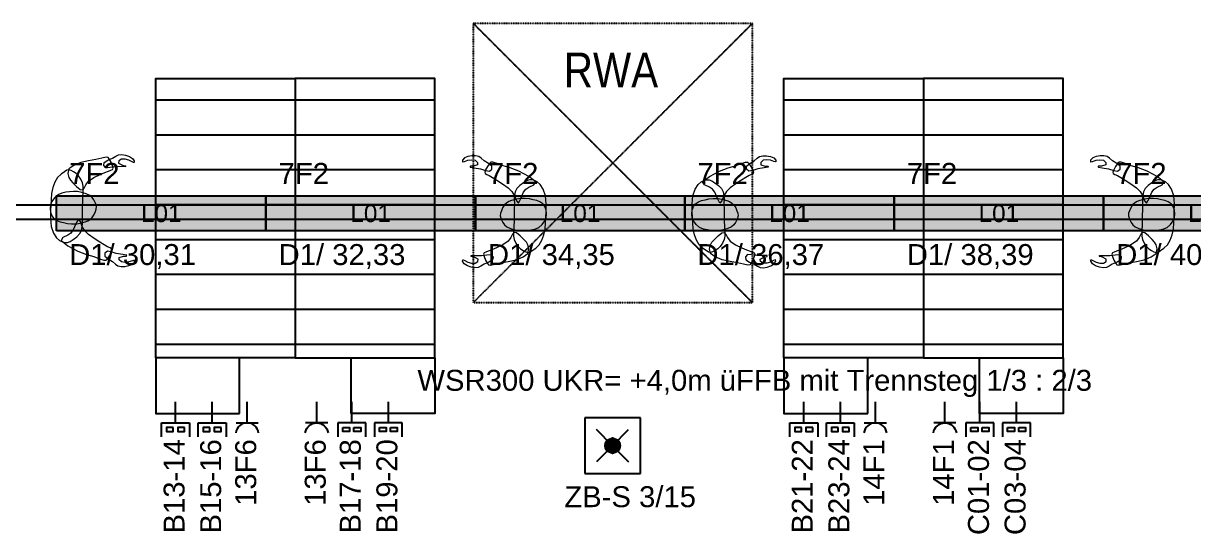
# Model space of a CAD drawing. Header units: millimetres. Extents: x 71769 to 78969, y 7991 to 11789.
# Drawn here: x 73648 to 74486, y 9675 to 10039 of the extents above; entities that cross this region are included whole.
import ezdxf
from ezdxf.enums import TextEntityAlignment as Align

# ---------------------------------------------------------------- set-up
doc = ezdxf.new("R2010")
doc.units = ezdxf.units.MM
doc.header["$LTSCALE"] = 5
doc.header["$MEASUREMENT"] = 0
doc.linetypes.add('AUSGEZOGEN', pattern=[0])
doc.linetypes.add('LINIE_2', pattern=[0.0027, 0.002, -0.0007])
doc.layers.get('0').update_dxf_attribs({"linetype": 'CONTINUOUS'})
for name, color, linetype, lineweight in [('200_ERDGESCHOSS#Maßlinie 1_100', 7, 'AUSGEZOGEN', 18), ('4501_180704 Layout Brunnenstraße HCH.dwg#0', 7, 'AUSGEZOGEN', 25), ('4501_180704 Layout Brunnenstraße HCH.dwg#001 Standard-XFT_Con', 7, 'AUSGEZOGEN', 13)]:
    doc.layers.add(name, color=color, linetype=linetype, lineweight=lineweight)
for name, color, linetype in [('E_BEL', 1, 'CONTINUOUS'), ('E_BEL_SIBE', 6, 'CONTINUOUS'), ('E_EI_IN', 5, 'CONTINUOUS'), ('E_LF_KR', 7, 'CONTINUOUS'), ('E_SI_EDV', 3, 'CONTINUOUS')]:
    doc.layers.add(name, color=color, linetype=linetype)
doc.styles.add('ARIAL', font='arial.ttf')

# ---------------------------------------------------------------- blocks, each defined once
blk = doc.blocks.new('Hinweisleuchte 6')
for p, q in [((0.2, 0.2), (-0.2, 0.2)), ((-0.2, 0.2), (-0.2, -0.2)), ((0.2, -0.2), (0.2, 0.2)), ((0, 0), (-0.1149, 0.1149)), ((0, 0), (0.1149, 0.1149)), ((0, 0), (-0.1149, -0.1149)), ((0, 0), (0.1149, -0.1149)), ((-0.2, -0.2), (0.2, -0.2))]:
    blk.add_line(p, q)
for points in [[(-0.0624, 0), (-0.0577, -0.0239), (-0.0577, 0.0239)], [(-0.0577, 0.0239), (-0.0441, -0.0441), (-0.0441, 0.0441)], [(-0.0441, -0.0441), (-0.0577, 0.0239), (-0.0577, -0.0239)], [(-0.0441, 0.0441), (0, 0), (0, 0.0624)], [(0, 0), (-0.0441, 0.0441), (-0.0441, -0.0441)], [(0, 0), (-0.0441, -0.0441), (0.0441, -0.0441)], [(0.0441, 0.0441), (0, 0.0624), (0, 0)], [(0, 0), (0.0441, -0.0441), (0.0441, 0.0441)], [(0.0441, 0.0441), (0.0577, -0.0239), (0.0577, 0.0239)], [(0.0577, -0.0239), (0.0441, 0.0441), (0.0441, -0.0441)], [(0.0624, 0), (0.0577, 0.0239), (0.0577, -0.0239)], [(0, -0.0624), (0.0441, -0.0441), (-0.0441, -0.0441)]]:
    blk.add_solid(points)
at = {"style": 'ARIAL'}
blk.add_attdef('TYP', text='', height=0.15, dxfattribs=at).set_placement((0.0021, -0.3216), align=Align.MIDDLE)
for tag, p in [('STROMKREIS', (0.0021, -0.5016)), ('SCHALTKREIS', (0.0021, -0.6816)), ('FREI1', (0.0021, -0.8616)), ('FREI2', (0.0021, -1.0539)), ('FREI3', (0.0021, -1.2216))]:
    blk.add_attdef(tag, text='', height=0.15, dxfattribs=at).set_placement(p, align=Align.MIDDLE_CENTER)
blk = doc.blocks.new('LED Leuchte')
at = {"true_color": 0xf8f6b0}
h = blk.add_hatch(color=51, dxfattribs=at)
h.dxf.hatch_style = 1
h.paths.add_polyline_path([(0.5, 1), (-0.5, 1), (-0.5, 0), (0.5, 0)])
blk.add_lwpolyline([(-0.5, 0), (-0.5, 1), (0.5, 1), (0.5, 0), (-0.5, 0)])
at = {"style": 'ARIAL'}
for tag, p in [('LED', (0, 0.5)), ('STROMKREIS', (-0.0092, -0.3367)), ('SCHALTKREIS', (-0.0092, -0.5167)), ('FREI1', (-0.0092, -0.6967)), ('FREI2', (-0.0092, -0.889)), ('FREI3', (-0.0092, -1.0567))]:
    blk.add_attdef(tag, text='', height=0.15, dxfattribs=at).set_placement(p, align=Align.MIDDLE_CENTER)
blk.add_attdef('TYP', text='', height=0.15, dxfattribs=at).set_placement((-0.0092, -0.1567), align=Align.MIDDLE)
blk = doc.blocks.new('*U696')
for p, q in [((0, -0.1513), (0, 0)), ((-0.0794, -0.1513), (0.0794, -0.1513))]:
    blk.add_line(p, q)
blk.add_arc((0, -0.2341), 0.0828, 8.44365, 171.55635)
at = {"style": 'ARIAL'}
blk.add_attdef('FREI1', text='', height=0.15, dxfattribs=at).set_placement((0.1674, -0.0742), align=Align.MIDDLE_LEFT)
for tag, p in [('TYP', (0, -0.3405)), ('SCHALTKREIS', (0, -0.5602)), ('STROMKREIS', (0, -0.7799)), ('LEISTUNG', (0, -0.9996)), ('FREI2', (0, -1.2193))]:
    blk.add_attdef(tag, text='', height=0.15, dxfattribs=at).set_placement(p, align=Align.MIDDLE_CENTER)
blk = doc.blocks.new('*U698')
for p, q in [((-0.1, 0.2512), (-0.1, 0.1512)), ((0.1, 0.1512), (0.1, 0.2512)), ((-0.1, 0.1512), (0.1, 0.1512)), ((0, 0.1512), (0, 0))]:
    blk.add_line(p, q)
at = {"color": 0, "linetype": 'ByBlock'}
for points in [[(-0.0156, 0.1831), (-0.0644, 0.1831), (-0.0644, 0.2118), (-0.0156, 0.2118)], [(0.0644, 0.1831), (0.0156, 0.1831), (0.0156, 0.2118), (0.0644, 0.2118)]]:
    blk.add_lwpolyline(points, close=True, dxfattribs=at)
at = {"style": 'ARIAL'}
for tag, p in [('FREI2', (0, 1.2051)), ('LEISTUNG', (0, 1.0047)), ('SCHALTKREIS', (0, 0.8047)), ('STROMKREIS', (0, 0.6047)), ('TYP', (0, 0.4046))]:
    blk.add_attdef(tag, text='', height=0.15, dxfattribs=at).set_placement(p, align=Align.MIDDLE)
blk.add_attdef('FREI1', text='', height=0.15, dxfattribs=at).set_placement((0.1674, 0.0772), align=Align.MIDDLE_LEFT)

msp = doc.modelspace()

# ---------------------------------------------------------------- linework, layer by layer
at = {"layer": '200_ERDGESCHOSS#Maßlinie 1_100', "color": 18, "linetype": 'LINIE_2', "lineweight": 25, "true_color": 0x000000}
for p, q in [((74170.25, 10038.96), (73970.25, 10038.96)), ((73970.25, 10038.96), (73970.25, 9838.96)), ((73970.25, 10038.96), (74170.25, 9838.96)), ((74170.25, 10038.96), (73970.25, 9838.96)), ((74170.25, 9838.96), (74170.25, 10038.96)), ((73970.25, 9838.96), (74170.25, 9838.96))]:
    msp.add_line(p, q, dxfattribs=at)
at = {"layer": '4501_180704 Layout Brunnenstraße HCH.dwg#0', "color": 18, "linetype": 'AUSGEZOGEN', "lineweight": 25, "true_color": 0x000000}
for p, q in [((73742.83, 9984.22), (73842.83, 9984.22)), ((73842.83, 9984.22), (73942.83, 9984.22)), ((74192.83, 9984.22), (74292.83, 9984.22)), ((74292.83, 9984.22), (74392.83, 9984.22)), ((73742.83, 9959.22), (73842.83, 9959.22)), ((73842.83, 9959.22), (73942.83, 9959.22)), ((74192.83, 9959.22), (74292.83, 9959.22)), ((74292.83, 9959.22), (74392.83, 9959.22)), ((73742.83, 9934.22), (73842.83, 9934.22)), ((73842.83, 9934.22), (73942.83, 9934.22)), ((74192.83, 9934.22), (74292.83, 9934.22)), ((74292.83, 9934.22), (74392.83, 9934.22)), ((73742.83, 9909.22), (73842.83, 9909.22)), ((73842.83, 9909.22), (73942.83, 9909.22)), ((74192.83, 9909.22), (74292.83, 9909.22)), ((74292.83, 9909.22), (74392.83, 9909.22)), ((73742.83, 9884.22), (73842.83, 9884.22)), ((73842.83, 9884.22), (73942.83, 9884.22)), ((74192.83, 9884.22), (74292.83, 9884.22)), ((74292.83, 9884.22), (74392.83, 9884.22)), ((73742.83, 9859.22), (73842.83, 9859.22)), ((73842.83, 9859.22), (73942.83, 9859.22)), ((74192.83, 9859.22), (74292.83, 9859.22)), ((74292.83, 9859.22), (74392.83, 9859.22)), ((73742.83, 9834.22), (73842.83, 9834.22)), ((73842.83, 9834.22), (73942.83, 9834.22)), ((74192.83, 9834.22), (74292.83, 9834.22)), ((74292.83, 9834.22), (74392.83, 9834.22)), ((73742.83, 9809.22), (73842.83, 9809.22)), ((73842.83, 9809.22), (73942.83, 9809.22)), ((74192.83, 9809.22), (74292.83, 9809.22)), ((74292.83, 9809.22), (74392.83, 9809.22))]:
    msp.add_line(p, q, dxfattribs=at)
at = {"layer": '4501_180704 Layout Brunnenstraße HCH.dwg#0', "linetype": 'AUSGEZOGEN', "lineweight": 25}
for points in [[(73742.83, 9799.43), (73742.83, 9999.43), (73842.83, 9999.43), (73842.83, 9799.43), (73742.83, 9799.43)], [(73942.83, 9799.43), (73942.83, 9999.43), (73842.83, 9999.43), (73842.83, 9799.43), (73942.83, 9799.43)], [(74192.83, 9799.43), (74192.83, 9999.43), (74292.83, 9999.43), (74292.83, 9799.43), (74192.83, 9799.43)], [(74392.83, 9799.43), (74392.83, 9999.43), (74292.83, 9999.43), (74292.83, 9799.43), (74392.83, 9799.43)], [(73802.83, 9759.43), (73802.83, 9799.43), (73742.83, 9799.43), (73742.83, 9759.43), (73802.83, 9759.43)], [(73882.83, 9759.43), (73882.83, 9799.43), (73942.83, 9799.43), (73942.83, 9759.43), (73882.83, 9759.43)], [(74252.83, 9759.43), (74252.83, 9799.43), (74192.83, 9799.43), (74192.83, 9759.43), (74252.83, 9759.43)], [(74332.83, 9759.43), (74332.83, 9799.43), (74392.83, 9799.43), (74392.83, 9759.43), (74332.83, 9759.43)]]:
    msp.add_lwpolyline(points, dxfattribs=at)
at = {"layer": '4501_180704 Layout Brunnenstraße HCH.dwg#001 Standard-XFT_Con', "linetype": 'AUSGEZOGEN', "lineweight": 13}
for points in [[(73710.91, 9939.49), (73709.57, 9941.9), (73708.77, 9942.97), (73707.44, 9943.04), (73704.3, 9942.39), (73699.91, 9941.41), (73694.69, 9940.49), (73689.12, 9939.2), (73684.1, 9937.2), (73680.68, 9934.67), (73679.92, 9931.49), (73680.64, 9928.57), (73681.7, 9926.62), (73683.46, 9924.7), (73686.16, 9922.03), (73688.76, 9919.95), (73690.52, 9919.75), (73691.63, 9920.96), (73692.74, 9923.29), (73694.71, 9925.97), (73698.63, 9928.49), (73703.03, 9930.59), (73706.42, 9932.1), (73708.98, 9933.16), (73710.79, 9933.79), (73711.92, 9934.29), (73712.36, 9935.28), (73711.97, 9936.94), (73710.91, 9939.49)], [(73718.42, 9936.32), (73713.78, 9936.29), (73709.98, 9935.65), (73707.2, 9935.52), (73705.62, 9937.1), (73705.9, 9939.22), (73708.59, 9940.96), (73712, 9942.36), (73714.28, 9943.81), (73716.17, 9944.76), (73718.55, 9944.92), (73721.23, 9944.45), (73723.99, 9943.54), (73726.2, 9942.27), (73727.47, 9940.38), (73727.32, 9939.32), (73727.02, 9939.23), (73725.89, 9939.74), (73723.55, 9940.94), (73720.95, 9941.7), (73718.42, 9941.7), (73716.53, 9940.43), (73716.3, 9938.82), (73719.12, 9937.46), (73721.17, 9936.96), (73721.32, 9936.74), (73721.29, 9936.46), (73721.17, 9936.3), (73718.42, 9936.32)], [(73970.85, 9935.53), (73975.45, 9934.82), (73979.11, 9933.63), (73981.84, 9933.1), (73983.64, 9934.43), (73983.67, 9936.57), (73981.26, 9938.69), (73978.09, 9940.56), (73976.05, 9942.34), (73974.31, 9943.55), (73971.99, 9944.06), (73969.26, 9943.98), (73966.41, 9943.48), (73964.03, 9942.55), (73962.5, 9940.86), (73962.49, 9939.79), (73962.78, 9939.66), (73963.97, 9940), (73966.46, 9940.85), (73969.14, 9941.22), (73971.64, 9940.85), (73973.33, 9939.32), (73973.32, 9937.69), (73970.33, 9936.76), (73968.23, 9936.57), (73968.05, 9936.37), (73968.04, 9936.08), (73968.14, 9935.91), (73970.85, 9935.53)], [(74178.8, 9935.53), (74174.21, 9934.82), (74170.55, 9933.63), (74167.81, 9933.1), (74166.02, 9934.43), (74165.99, 9936.57), (74168.39, 9938.69), (74171.56, 9940.56), (74173.6, 9942.34), (74175.34, 9943.55), (74177.66, 9944.06), (74180.39, 9943.98), (74183.25, 9943.48), (74185.62, 9942.55), (74187.15, 9940.86), (74187.16, 9939.79), (74186.88, 9939.66), (74185.68, 9940), (74183.19, 9940.85), (74180.51, 9941.22), (74178.01, 9940.85), (74176.32, 9939.32), (74176.34, 9937.69), (74179.32, 9936.76), (74181.43, 9936.57), (74181.6, 9936.37), (74181.62, 9936.08), (74181.52, 9935.91), (74178.8, 9935.53)], [(74420.85, 9935.53), (74425.45, 9934.82), (74429.11, 9933.63), (74431.84, 9933.1), (74433.64, 9934.43), (74433.67, 9936.57), (74431.26, 9938.69), (74428.09, 9940.56), (74426.05, 9942.34), (74424.31, 9943.55), (74421.99, 9944.06), (74419.26, 9943.98), (74416.41, 9943.48), (74414.03, 9942.55), (74412.5, 9940.86), (74412.49, 9939.79), (74412.78, 9939.66), (74413.97, 9940), (74416.46, 9940.85), (74419.14, 9941.22), (74421.64, 9940.85), (74423.33, 9939.32), (74423.32, 9937.69), (74420.33, 9936.76), (74418.23, 9936.57), (74418.05, 9936.37), (74418.04, 9936.08), (74418.14, 9935.91), (74420.85, 9935.53)], [(73690.39, 9895.76), (73690.32, 9899), (73690.38, 9903.28), (73690.5, 9907.77), (73690.52, 9911.73), (73690.65, 9915), (73690.79, 9917.67), (73690.88, 9920.02), (73690.89, 9922.25), (73690.46, 9924.72), (73689.29, 9927.35), (73687.63, 9929.8), (73685.83, 9931.41), (73683.99, 9932.61), (73682.19, 9933.62), (73680.59, 9934.04), (73679.23, 9933.7), (73677.5, 9932.59), (73675.05, 9930.93), (73672.52, 9928.56), (73670.56, 9925.27), (73669.12, 9921.36), (73668.26, 9917.04), (73667.9, 9912.72), (73667.76, 9908.93), (73667.58, 9904.74), (73667.53, 9899.25), (73667.93, 9893.53), (73669.59, 9888.75), (73671.83, 9885.28), (73673.98, 9883.43), (73675.96, 9882.56), (73677.77, 9882.07), (73679.6, 9882.08), (73681.62, 9882.74), (73683.8, 9884.14), (73686.3, 9886.11), (73688.45, 9888.31), (73689.66, 9890.66), (73690.23, 9893.2), (73690.39, 9895.76)], [(73980.45, 9936.41), (73979.16, 9933.95), (73978.53, 9932.31), (73978.8, 9931.35), (73979.93, 9930.73), (73981.69, 9929.93), (73984.07, 9928.52), (73987.25, 9926.64), (73991.36, 9924.02), (73995.32, 9921.16), (73998.03, 9918.49), (73999.88, 9915.47), (74001.23, 9911.84), (74002.62, 9910.26), (74004.4, 9913.42), (74006.35, 9917.93), (74007.97, 9920.24), (74010.16, 9921.64), (74013.75, 9923.19), (74015.06, 9925.55), (74010.22, 9929.37), (74002.95, 9933.17), (73996.75, 9935.53), (73991.62, 9936.96), (73987.38, 9938.55), (73984.36, 9939.54), (73982.93, 9939.59), (73982.07, 9938.73), (73980.45, 9936.41)], [(74169.21, 9936.41), (74170.5, 9933.95), (74171.12, 9932.31), (74170.85, 9931.35), (74169.73, 9930.73), (74167.96, 9929.93), (74165.58, 9928.52), (74162.41, 9926.64), (74158.29, 9924.02), (74154.33, 9921.16), (74151.63, 9918.49), (74149.77, 9915.47), (74148.43, 9911.84), (74147.03, 9910.26), (74145.25, 9913.42), (74143.3, 9917.93), (74141.68, 9920.24), (74139.49, 9921.64), (74135.91, 9923.19), (74134.6, 9925.55), (74139.43, 9929.37), (74146.7, 9933.17), (74152.91, 9935.53), (74158.03, 9936.96), (74162.27, 9938.55), (74165.29, 9939.54), (74166.72, 9939.59), (74167.58, 9938.73), (74169.21, 9936.41)], [(74430.45, 9936.41), (74429.16, 9933.95), (74428.53, 9932.31), (74428.8, 9931.35), (74429.93, 9930.73), (74431.69, 9929.93), (74434.07, 9928.52), (74437.25, 9926.64), (74441.36, 9924.02), (74445.32, 9921.16), (74448.03, 9918.49), (74449.88, 9915.47), (74451.23, 9911.84), (74452.62, 9910.26), (74454.4, 9913.42), (74456.35, 9917.93), (74457.97, 9920.24), (74460.16, 9921.64), (74463.75, 9923.19), (74465.06, 9925.55), (74460.22, 9929.37), (74452.95, 9933.17), (74446.75, 9935.53), (74441.62, 9936.96), (74437.38, 9938.55), (74434.36, 9939.54), (74432.93, 9939.59), (74432.07, 9938.73), (74430.45, 9936.41)], [(73999.69, 9913.1), (73999.75, 9909.86), (73999.69, 9905.58), (73999.57, 9901.09), (73999.56, 9897.13), (73999.42, 9893.86), (73999.28, 9891.19), (73999.19, 9888.84), (73999.18, 9886.61), (73999.61, 9884.14), (74000.79, 9881.51), (74002.44, 9879.06), (74004.25, 9877.45), (74006.08, 9876.25), (74007.89, 9875.24), (74009.48, 9874.82), (74010.85, 9875.16), (74012.58, 9876.27), (74015.03, 9877.93), (74017.55, 9880.3), (74019.51, 9883.59), (74020.96, 9887.5), (74021.82, 9891.82), (74022.17, 9896.14), (74022.32, 9899.93), (74022.49, 9904.12), (74022.54, 9909.61), (74022.14, 9915.33), (74020.48, 9920.11), (74018.25, 9923.58), (74016.09, 9925.43), (74014.11, 9926.3), (74012.3, 9926.79), (74010.48, 9926.78), (74008.46, 9926.12), (74006.27, 9924.72), (74003.77, 9922.75), (74001.62, 9920.55), (74000.41, 9918.2), (73999.84, 9915.66), (73999.69, 9913.1)], [(74149.97, 9913.1), (74149.9, 9909.86), (74149.96, 9905.58), (74150.08, 9901.09), (74150.1, 9897.13), (74150.23, 9893.86), (74150.37, 9891.19), (74150.46, 9888.84), (74150.47, 9886.61), (74150.04, 9884.14), (74148.86, 9881.51), (74147.21, 9879.06), (74145.41, 9877.45), (74143.57, 9876.25), (74141.77, 9875.24), (74140.17, 9874.82), (74138.81, 9875.16), (74137.08, 9876.27), (74134.63, 9877.93), (74132.1, 9880.3), (74130.14, 9883.59), (74128.7, 9887.5), (74127.83, 9891.82), (74127.48, 9896.14), (74127.34, 9899.93), (74127.16, 9904.12), (74127.11, 9909.61), (74127.51, 9915.33), (74129.17, 9920.11), (74131.4, 9923.58), (74133.56, 9925.43), (74135.54, 9926.3), (74137.35, 9926.79), (74139.18, 9926.78), (74141.19, 9926.12), (74143.38, 9924.72), (74145.88, 9922.75), (74148.03, 9920.55), (74149.24, 9918.2), (74149.81, 9915.66), (74149.97, 9913.1)], [(74449.69, 9913.1), (74449.75, 9909.86), (74449.69, 9905.58), (74449.57, 9901.09), (74449.56, 9897.13), (74449.42, 9893.86), (74449.28, 9891.19), (74449.19, 9888.84), (74449.18, 9886.61), (74449.61, 9884.14), (74450.79, 9881.51), (74452.44, 9879.06), (74454.25, 9877.45), (74456.08, 9876.25), (74457.89, 9875.24), (74459.48, 9874.82), (74460.85, 9875.16), (74462.58, 9876.27), (74465.03, 9877.93), (74467.55, 9880.3), (74469.51, 9883.59), (74470.96, 9887.5), (74471.82, 9891.82), (74472.17, 9896.14), (74472.32, 9899.93), (74472.49, 9904.12), (74472.54, 9909.61), (74472.14, 9915.33), (74470.48, 9920.11), (74468.25, 9923.58), (74466.09, 9925.43), (74464.11, 9926.3), (74462.3, 9926.79), (74460.48, 9926.78), (74458.46, 9926.12), (74456.27, 9924.72), (74453.77, 9922.75), (74451.62, 9920.55), (74450.41, 9918.2), (74449.84, 9915.66), (74449.69, 9913.1)], [(73700.3, 9905.87), (73700.42, 9907.81), (73699.72, 9910.25), (73698.59, 9912.52), (73697.37, 9914.22), (73695.67, 9915.57), (73693.07, 9916.84), (73689.97, 9917.85), (73686.86, 9918.4), (73683.91, 9918.52), (73681.2, 9918.31), (73678.53, 9917.94), (73675.71, 9917.35), (73672.8, 9916.19), (73670.37, 9913.94), (73668.46, 9911.31), (73667.52, 9908.87), (73667.32, 9906.36), (73667.51, 9903.75), (73668.42, 9901.16), (73669.95, 9899.24), (73672.03, 9897.78), (73674.3, 9896.81), (73676.78, 9896.24), (73679.54, 9895.63), (73682.6, 9895.35), (73686.24, 9895.44), (73689.71, 9895.96), (73692.33, 9896.7), (73694.27, 9897.59), (73696.01, 9898.63), (73697.43, 9899.88), (73698.71, 9901.94), (73699.61, 9904.11), (73700.3, 9905.87)], [(73989.77, 9902.99), (73989.66, 9901.05), (73990.36, 9898.61), (73991.49, 9896.34), (73992.7, 9894.64), (73994.4, 9893.29), (73997.01, 9892.02), (74000.11, 9891.01), (74003.22, 9890.46), (74006.16, 9890.34), (74008.87, 9890.55), (74011.55, 9890.93), (74014.37, 9891.51), (74017.27, 9892.67), (74019.71, 9894.92), (74021.62, 9897.55), (74022.56, 9900), (74022.76, 9902.5), (74022.57, 9905.12), (74021.66, 9907.7), (74020.13, 9909.62), (74018.05, 9911.08), (74015.77, 9912.05), (74013.3, 9912.62), (74010.54, 9913.23), (74007.47, 9913.51), (74003.83, 9913.42), (74000.36, 9912.9), (73997.75, 9912.16), (73995.8, 9911.27), (73994.07, 9910.23), (73992.64, 9908.98), (73991.36, 9906.92), (73990.46, 9904.75), (73989.77, 9902.99)], [(74159.88, 9902.99), (74160, 9901.05), (74159.3, 9898.61), (74158.16, 9896.34), (74156.95, 9894.64), (74155.25, 9893.29), (74152.65, 9892.02), (74149.55, 9891.01), (74146.43, 9890.46), (74143.49, 9890.34), (74140.78, 9890.55), (74138.11, 9890.93), (74135.29, 9891.51), (74132.38, 9892.67), (74129.95, 9894.92), (74128.04, 9897.55), (74127.1, 9900), (74126.9, 9902.5), (74127.08, 9905.12), (74128, 9907.7), (74129.52, 9909.62), (74131.61, 9911.08), (74133.88, 9912.05), (74136.36, 9912.62), (74139.12, 9913.23), (74142.18, 9913.51), (74145.82, 9913.42), (74149.29, 9912.9), (74151.91, 9912.16), (74153.85, 9911.27), (74155.59, 9910.23), (74157.01, 9908.98), (74158.29, 9906.92), (74159.19, 9904.75), (74159.88, 9902.99)], [(74439.77, 9902.99), (74439.66, 9901.05), (74440.36, 9898.61), (74441.49, 9896.34), (74442.7, 9894.64), (74444.4, 9893.29), (74447.01, 9892.02), (74450.11, 9891.01), (74453.22, 9890.46), (74456.16, 9890.34), (74458.87, 9890.55), (74461.55, 9890.93), (74464.37, 9891.51), (74467.27, 9892.67), (74469.71, 9894.92), (74471.62, 9897.55), (74472.56, 9900), (74472.76, 9902.5), (74472.57, 9905.12), (74471.66, 9907.7), (74470.13, 9909.62), (74468.05, 9911.08), (74465.77, 9912.05), (74463.3, 9912.62), (74460.54, 9913.23), (74457.47, 9913.51), (74453.83, 9913.42), (74450.36, 9912.9), (74447.75, 9912.16), (74445.8, 9911.27), (74444.07, 9910.23), (74442.64, 9908.98), (74441.36, 9906.92), (74440.46, 9904.75), (74439.77, 9902.99)], [(73709.63, 9872.45), (73710.92, 9874.91), (73711.55, 9876.55), (73711.27, 9877.51), (73710.15, 9878.13), (73708.38, 9878.93), (73706, 9880.34), (73702.83, 9882.22), (73698.71, 9884.84), (73694.75, 9887.7), (73692.05, 9890.37), (73690.2, 9893.39), (73688.85, 9897.02), (73687.45, 9898.6), (73685.67, 9895.44), (73683.72, 9890.93), (73682.1, 9888.62), (73679.91, 9887.22), (73676.33, 9885.67), (73675.02, 9883.31), (73679.85, 9879.49), (73687.12, 9875.69), (73693.33, 9873.33), (73698.45, 9871.9), (73702.69, 9870.31), (73705.71, 9869.32), (73707.14, 9869.27), (73708.01, 9870.13), (73709.63, 9872.45)], [(73979.17, 9869.37), (73980.51, 9866.96), (73981.31, 9865.89), (73982.64, 9865.82), (73985.77, 9866.47), (73990.17, 9867.45), (73995.39, 9868.37), (74000.95, 9869.66), (74005.98, 9871.66), (74009.39, 9874.19), (74010.15, 9877.37), (74009.43, 9880.29), (74008.38, 9882.24), (74006.62, 9884.16), (74003.91, 9886.83), (74001.31, 9888.91), (73999.55, 9889.11), (73998.44, 9887.9), (73997.33, 9885.57), (73995.37, 9882.89), (73991.45, 9880.37), (73987.04, 9878.27), (73983.65, 9876.76), (73981.1, 9875.7), (73979.28, 9875.07), (73978.15, 9874.57), (73977.72, 9873.58), (73978.11, 9871.92), (73979.17, 9869.37)], [(74170.48, 9869.37), (74169.15, 9866.96), (74168.35, 9865.89), (74167.02, 9865.82), (74163.88, 9866.47), (74159.48, 9867.45), (74154.26, 9868.37), (74148.7, 9869.66), (74143.68, 9871.66), (74140.26, 9874.19), (74139.5, 9877.37), (74140.22, 9880.29), (74141.28, 9882.24), (74143.04, 9884.16), (74145.74, 9886.83), (74148.34, 9888.91), (74150.1, 9889.11), (74151.21, 9887.9), (74152.32, 9885.57), (74154.29, 9882.89), (74158.21, 9880.37), (74162.61, 9878.27), (74166, 9876.76), (74168.55, 9875.7), (74170.37, 9875.07), (74171.5, 9874.57), (74171.94, 9873.58), (74171.54, 9871.92), (74170.48, 9869.37)], [(74429.17, 9869.37), (74430.51, 9866.96), (74431.31, 9865.89), (74432.64, 9865.82), (74435.77, 9866.47), (74440.17, 9867.45), (74445.39, 9868.37), (74450.95, 9869.66), (74455.98, 9871.66), (74459.39, 9874.19), (74460.15, 9877.37), (74459.43, 9880.29), (74458.38, 9882.24), (74456.62, 9884.16), (74453.91, 9886.83), (74451.31, 9888.91), (74449.55, 9889.11), (74448.44, 9887.9), (74447.33, 9885.57), (74445.37, 9882.89), (74441.45, 9880.37), (74437.04, 9878.27), (74433.65, 9876.76), (74431.1, 9875.7), (74429.28, 9875.07), (74428.15, 9874.57), (74427.72, 9873.58), (74428.11, 9871.92), (74429.17, 9869.37)], [(73719.22, 9873.33), (73714.63, 9874.04), (73710.97, 9875.23), (73708.23, 9875.76), (73706.44, 9874.43), (73706.41, 9872.29), (73708.81, 9870.17), (73711.98, 9868.3), (73714.02, 9866.52), (73715.76, 9865.31), (73718.08, 9864.8), (73720.81, 9864.88), (73723.67, 9865.38), (73726.04, 9866.31), (73727.57, 9868), (73727.58, 9869.07), (73727.3, 9869.2), (73726.1, 9868.86), (73723.61, 9868.01), (73720.93, 9867.64), (73718.43, 9868.01), (73716.74, 9869.54), (73716.76, 9871.17), (73719.74, 9872.1), (73721.85, 9872.29), (73722.02, 9872.49), (73722.04, 9872.78), (73721.94, 9872.95), (73719.22, 9873.33)], [(73971.65, 9872.54), (73976.3, 9872.57), (73980.09, 9873.21), (73982.88, 9873.34), (73984.46, 9871.76), (73984.17, 9869.64), (73981.49, 9867.9), (73978.07, 9866.5), (73975.8, 9865.05), (73973.9, 9864.1), (73971.53, 9863.94), (73968.84, 9864.41), (73966.09, 9865.32), (73963.88, 9866.59), (73962.61, 9868.48), (73962.75, 9869.54), (73963.06, 9869.63), (73964.19, 9869.12), (73966.53, 9867.92), (73969.12, 9867.16), (73971.65, 9867.16), (73973.55, 9868.43), (73973.77, 9870.04), (73970.95, 9871.4), (73968.9, 9871.9), (73968.76, 9872.12), (73968.78, 9872.4), (73968.91, 9872.56), (73971.65, 9872.54)], [(74178, 9872.54), (74173.36, 9872.57), (74169.56, 9873.21), (74166.78, 9873.34), (74165.2, 9871.76), (74165.48, 9869.64), (74168.17, 9867.9), (74171.58, 9866.5), (74173.86, 9865.05), (74175.75, 9864.1), (74178.13, 9863.94), (74180.81, 9864.41), (74183.56, 9865.32), (74185.78, 9866.59), (74187.05, 9868.48), (74186.9, 9869.54), (74186.6, 9869.63), (74185.47, 9869.12), (74183.12, 9867.92), (74180.53, 9867.16), (74178, 9867.16), (74176.1, 9868.43), (74175.88, 9870.04), (74178.7, 9871.4), (74180.75, 9871.9), (74180.9, 9872.12), (74180.87, 9872.4), (74180.75, 9872.56), (74178, 9872.54)], [(74421.65, 9872.54), (74426.3, 9872.57), (74430.09, 9873.21), (74432.88, 9873.34), (74434.46, 9871.76), (74434.17, 9869.64), (74431.49, 9867.9), (74428.07, 9866.5), (74425.8, 9865.05), (74423.9, 9864.1), (74421.53, 9863.94), (74418.84, 9864.41), (74416.09, 9865.32), (74413.88, 9866.59), (74412.61, 9868.48), (74412.75, 9869.54), (74413.06, 9869.63), (74414.19, 9869.12), (74416.53, 9867.92), (74419.12, 9867.16), (74421.65, 9867.16), (74423.55, 9868.43), (74423.77, 9870.04), (74420.95, 9871.4), (74418.9, 9871.9), (74418.76, 9872.12), (74418.78, 9872.4), (74418.91, 9872.56), (74421.65, 9872.54)]]:
    msp.add_lwpolyline(points, dxfattribs=at)
at = {"layer": 'E_BEL', "linetype": 'AUSGEZOGEN', "lineweight": 25}
for p, q in [((75933.25, 9908.63), (72607.75, 9908.63)), ((72607.75, 9898.63), (75933.25, 9898.63))]:
    msp.add_line(p, q, dxfattribs=at)

# ---------------------------------------------------------------- block references
at = {"layer": 'E_BEL'}
ref = msp.add_blockref('LED Leuchte', (73746.79, 9890.34), dxfattribs=dict(at, xscale=150, yscale=25, zscale=100))
ref.add_attrib('LED', 'L01', dxfattribs={"layer": '0', "height": 12.5, "style": 'ARIAL'}).set_placement((73746.79, 9902.84), align=Align.MIDDLE_CENTER)
ref = msp.add_blockref('LED Leuchte', (73896.79, 9890.34), dxfattribs=dict(at, xscale=150, yscale=25, zscale=100))
ref.add_attrib('LED', 'L01', dxfattribs={"layer": '0', "height": 12.5, "style": 'ARIAL'}).set_placement((73896.79, 9902.84), align=Align.MIDDLE_CENTER)
ref = msp.add_blockref('LED Leuchte', (74046.79, 9890.34), dxfattribs=dict(at, xscale=150, yscale=25, zscale=100))
ref.add_attrib('LED', 'L01', dxfattribs={"layer": '0', "height": 12.5, "style": 'ARIAL'}).set_placement((74046.79, 9902.84), align=Align.MIDDLE_CENTER)
ref = msp.add_blockref('LED Leuchte', (74196.79, 9890.34), dxfattribs=dict(at, xscale=150, yscale=25, zscale=100))
ref.add_attrib('LED', 'L01', dxfattribs={"layer": '0', "height": 12.5, "style": 'ARIAL'}).set_placement((74196.79, 9902.84), align=Align.MIDDLE_CENTER)
ref = msp.add_blockref('LED Leuchte', (74346.79, 9890.34), dxfattribs=dict(at, xscale=150, yscale=25, zscale=100))
ref.add_attrib('LED', 'L01', dxfattribs={"layer": '0', "height": 12.5, "style": 'ARIAL'}).set_placement((74346.79, 9902.84), align=Align.MIDDLE_CENTER)
ref = msp.add_blockref('LED Leuchte', (74496.79, 9890.34), dxfattribs=dict(at, xscale=150, yscale=25, zscale=100))
ref.add_attrib('LED', 'L01', dxfattribs={"layer": '0', "height": 12.5, "style": 'ARIAL'}).set_placement((74496.79, 9902.84), align=Align.MIDDLE_CENTER)
at = {"layer": 'E_BEL_SIBE', "xscale": 100, "yscale": 100, "zscale": 100}
msp.add_blockref('Hinweisleuchte 6', (74070.11, 9736.39), dxfattribs=at)
at = {"layer": 'E_EI_IN', "xscale": 100, "yscale": 100, "zscale": 100}
for p in [(73808.34, 9767.83), (74258.34, 9767.83)]:
    msp.add_blockref('*U696', p, dxfattribs=at)
at = {"layer": 'E_EI_IN', "xscale": -100, "yscale": 100, "zscale": 100}
for p, rotation in [((73858.15, 9767.83), 359.9999949910431), ((74308.15, 9767.83), 359.9999949910432)]:
    msp.add_blockref('*U696', p, dxfattribs=dict(at, rotation=rotation))
at = {"layer": 'E_SI_EDV', "yscale": 100, "zscale": 100}
for p, xscale, rotation in [((73757.02, 9767.83), -100, 180), ((73783.25, 9767.83), -100, 180), ((73883.25, 9767.83), 100, 179.9999949910431), ((73909.47, 9767.83), 100, 179.9999949910431), ((74207.02, 9767.83), -100, 180), ((74233.25, 9767.83), -100, 180), ((74333.25, 9767.83), 100, 179.9999949910431), ((74359.47, 9767.83), 100, 179.9999949910431)]:
    msp.add_blockref('*U698', p, dxfattribs=dict(at, xscale=xscale, rotation=rotation))

# ---------------------------------------------------------------- texts
at = {"layer": '200_ERDGESCHOSS#Maßlinie 1_100', "color": 18, "linetype": 'AUSGEZOGEN', "lineweight": 25, "true_color": 0x000000, "insert": (74035.13, 9993.06), "char_height": 25, "width": 10.4167, "attachment_point": 7, "style": 'ARIAL'}
msp.add_mtext('\\W0.83;RWA', dxfattribs=at)
at = {"layer": 'E_BEL', "style": 'ARIAL'}
for s, p in [('7F2', (73680.85, 9923.99)), ('7F2', (73830.85, 9923.99)), ('7F2', (73980.85, 9923.99)), ('7F2', (74130.85, 9923.99)), ('7F2', (74280.85, 9923.99)), ('7F2', (74430.85, 9923.99)), ('D1/ 30,31', (73680.85, 9865.83)), ('D1/ 32,33', (73830.85, 9865.83)), ('D1/ 34,35', (73980.85, 9865.83)), ('D1/ 36,37', (74130.85, 9865.83)), ('D1/ 38,39', (74280.85, 9865.83)), ('D1/ 40,41', (74430.85, 9865.83))]:
    msp.add_text(s, height=15, dxfattribs=at).set_placement(p)
at = {"layer": 'E_BEL_SIBE', "style": 'ARIAL'}
msp.add_text('ZB-S 3/15', height=15, dxfattribs=at).set_placement((74035.52, 9692.33))
at = {"layer": 'E_EI_IN', "style": 'ARIAL'}
for s, p in [('13F6', (73814.8, 9741.03)), ('13F6', (73864.61, 9741.03)), ('14F1', (74264.8, 9741.03)), ('14F1', (74314.61, 9741.03))]:
    msp.add_text(s, height=15, rotation=90, dxfattribs=at).set_placement(p, align=Align.RIGHT)
at = {"layer": 'E_LF_KR', "style": 'ARIAL'}
msp.add_text('WSR300 UKR= +4,0m üFFB mit Trennsteg 1/3 : 2/3', height=15, dxfattribs=at).set_placement((73930.29, 9775.73))
at = {"layer": 'E_SI_EDV', "style": 'ARIAL'}
for s, p in [('B13-14', (73763.48, 9741.03)), ('B23-24', (74239.7, 9741.03)), ('C03-04', (74365.93, 9741.03)), ('B15-16', (73789.7, 9741.03)), ('B17-18', (73889.7, 9741.03)), ('B19-20', (73915.93, 9741.03)), ('B21-22', (74213.48, 9741.03)), ('C01-02', (74339.7, 9741.03))]:
    msp.add_text(s, height=15, rotation=90, dxfattribs=at).set_placement(p, align=Align.RIGHT)

doc.saveas('drawing.dxf')
